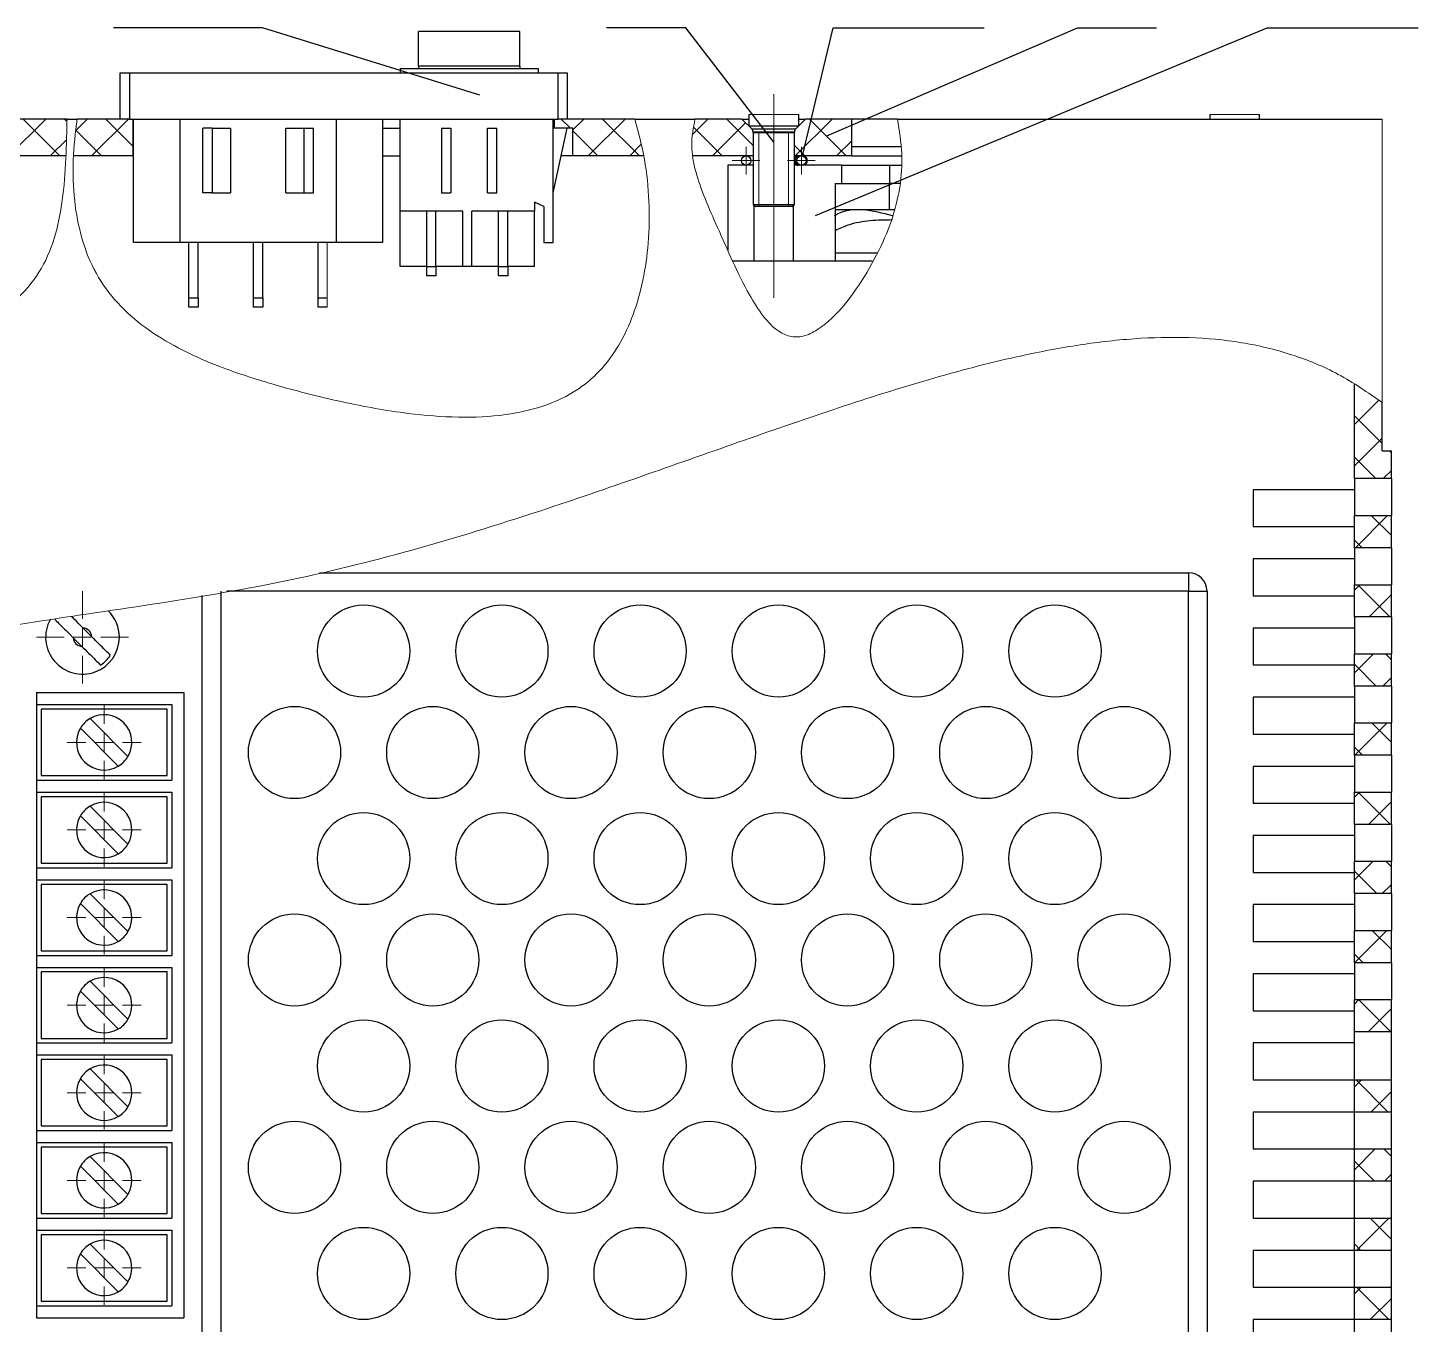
# Model space of a CAD drawing. Header units: millimetres. Extents: x 7140 to 8879, y -16257 to -5062.
# Drawn here: x 7325.3 to 7400.7, y -13382.3 to -13312 of the extents above; entities that cross this region are included whole.
import ezdxf

# ---------------------------------------------------------------- set-up
doc = ezdxf.new("R2010")
doc.units = ezdxf.units.MM
doc.linetypes.add('CENTERX2', pattern=[101.6, 63.5, -12.7, 12.7, -12.7])
doc.layers.add('КА тонкая', color=7, linetype='Continuous', lineweight=15)
doc.styles.get("Standard").update_dxf_attribs({"font": 'ARIALN.TTF', "height": 3.4})
doc.dimstyles.new('SLDDIMSTYLE0', dxfattribs={"dimtxt": 0.18, "dimasz": 3.5, "dimexe": 0, "dimexo": 0.0625, "dimgap": 0, "dimtad": 0, "dimtih": 1, "dimtoh": 1, "dimdec": 0, "dimrnd": 1e-09, "dimzin": 0, "dimdsep": 46, "dimtxsty": 'Standard', "dimblk1": 'NONE', "dimblk2": 'NONE', "dimsah": 1, "dimcen": 0.09, "dimadec": 0, "dimazin": 0, "dimtfac": 3.5, "dimtdec": 0, "dimtofl": 0, "dimtmove": 0, "dimatfit": 3, "dimldrblk": 'NONE', "dimfxl": 1, "dimfrac": 2, "dimtolj": 1, "dimtzin": 0, "dimarcsym": 0})
pattern_1 = [(45, (0, 0.1311), (-1.12253202, 1.12253202), []), (135, (0, 0.1311), (-1.12253202, -1.12253202), [])]

# ---------------------------------------------------------------- blocks, each defined once
blk = doc.blocks.new('_None')
blk = doc.blocks.new('SW_CENTERMARKSYMBOL_2')
at = {"color": 0, "linetype": 'Continuous', "lineweight": 0}
for p, q in [((-0.5, 0), (-0.75, 0)), ((0, 0), (-0.5, 0)), ((0, 0.5), (0, 0.75)), ((0, 0), (0, 0.5)), ((0, 0), (0, -0.5)), ((0, 0), (0.5, 0)), ((0.5, 0), (0.75, 0)), ((0, -0.5), (0, -0.75))]:
    blk.add_line(p, q, dxfattribs=at)
blk = doc.blocks.new('SW_CENTERMARKSYMBOL_3')
at = {"color": 0, "linetype": 'Continuous', "lineweight": 0}
for p, q in [((-0.5, 0), (-0.75, 0)), ((0, 0), (-0.5, 0)), ((0, 0.5), (0, 0.75)), ((0, 0), (0, 0.5)), ((0, 0), (0, -0.5)), ((0, 0), (0.5, 0)), ((0.5, 0), (0.75, 0)), ((0, -0.5), (0, -0.75))]:
    blk.add_line(p, q, dxfattribs=at)
blk = doc.blocks.new('SW_CENTERMARKSYMBOL_11')
at = {"color": 0, "linetype": 'Continuous', "lineweight": 0}
for p, q in [((0, 1), (0, 2)), ((-1, 0), (-2, 0)), ((0, 0), (-0.5, 0)), ((0, 0), (0, 0.5)), ((0, 0), (0, -0.5)), ((0, 0), (0.5, 0)), ((1, 0), (2, 0)), ((0, -1), (0, -2))]:
    blk.add_line(p, q, dxfattribs=at)
blk = doc.blocks.new('SW_CENTERMARKSYMBOL_12')
at = {"color": 0, "linetype": 'Continuous', "lineweight": 0}
for p, q in [((0, 1), (0, 2)), ((-1, 0), (-2, 0)), ((0, 0), (-0.5, 0)), ((0, 0), (0, 0.5)), ((0, 0), (0, -0.5)), ((0, 0), (0.5, 0)), ((1, 0), (2, 0)), ((0, -1), (0, -2))]:
    blk.add_line(p, q, dxfattribs=at)
blk = doc.blocks.new('SW_CENTERMARKSYMBOL_13')
at = {"color": 0, "linetype": 'Continuous', "lineweight": 0}
for p, q in [((0, 1), (0, 2)), ((-1, 0), (-2, 0)), ((0, 0), (-0.5, 0)), ((0, 0), (0, 0.5)), ((0, 0), (0, -0.5)), ((0, 0), (0.5, 0)), ((1, 0), (2, 0)), ((0, -1), (0, -2))]:
    blk.add_line(p, q, dxfattribs=at)
blk = doc.blocks.new('SW_CENTERMARKSYMBOL_14')
at = {"color": 0, "linetype": 'Continuous', "lineweight": 0}
for p, q in [((0, 1), (0, 2)), ((-1, 0), (-2, 0)), ((0, 0), (-0.5, 0)), ((0, 0), (0, 0.5)), ((0, 0), (0, -0.5)), ((0, 0), (0.5, 0)), ((1, 0), (2, 0)), ((0, -1), (0, -2))]:
    blk.add_line(p, q, dxfattribs=at)
blk = doc.blocks.new('SW_CENTERMARKSYMBOL_15')
at = {"color": 0, "linetype": 'Continuous', "lineweight": 0}
for p, q in [((0, 1), (0, 2)), ((-1, 0), (-2, 0)), ((0, 0), (-0.5, 0)), ((0, 0), (0, 0.5)), ((0, 0), (0, -0.5)), ((0, 0), (0.5, 0)), ((1, 0), (2, 0)), ((0, -1), (0, -2))]:
    blk.add_line(p, q, dxfattribs=at)
blk = doc.blocks.new('SW_CENTERMARKSYMBOL_16')
at = {"color": 0, "linetype": 'Continuous', "lineweight": 0}
for p, q in [((0, 1), (0, 2)), ((-1, 0), (-2, 0)), ((0, 0), (-0.5, 0)), ((0, 0), (0, 0.5)), ((0, 0), (0, -0.5)), ((0, 0), (0.5, 0)), ((1, 0), (2, 0)), ((0, -1), (0, -2))]:
    blk.add_line(p, q, dxfattribs=at)
blk = doc.blocks.new('SW_CENTERMARKSYMBOL_17')
at = {"color": 0, "linetype": 'Continuous', "lineweight": 0}
for p, q in [((0, 1), (0, 2)), ((-1, 0), (-2, 0)), ((0, 0), (-0.5, 0)), ((0, 0), (0, 0.5)), ((0, 0), (0, -0.5)), ((0, 0), (0.5, 0)), ((1, 0), (2, 0)), ((0, -1), (0, -2))]:
    blk.add_line(p, q, dxfattribs=at)
blk = doc.blocks.new('SW_CENTERMARKSYMBOL_18')
at = {"color": 0, "linetype": 'Continuous', "lineweight": 0}
for p, q in [((0, 1), (0, 2.5)), ((-1, 0), (-2.5, 0)), ((0, 0), (-0.5, 0)), ((0, 0), (0, 0.5)), ((0, 0), (0, -0.5)), ((0, 0), (0.5, 0)), ((1, 0), (2.5, 0)), ((0, -1), (0, -2.5))]:
    blk.add_line(p, q, dxfattribs=at)

msp = doc.modelspace()

# ---------------------------------------------------------------- hatches: boundary and pattern name
at = {"layer": 'КА тонкая', "linetype": 'ByBlock', "lineweight": 15, "ltscale": 20}
h = msp.add_hatch(dxfattribs=at)
h.set_pattern_fill('ANSI37', color=256, scale=0.5)
h.set_pattern_definition(pattern_1)
edge = h.paths.add_edge_path()
edge.add_spline(control_points=[(7327.35515, -13318.97319), (7327.36174, -13318.82129), (7327.38719, -13318.1547), (7327.4012, -13317.48796), (7327.41201, -13316.97319)], knot_values=[0.94494678, 0.94494678, 0.94494678, 0.94494678, 0.95749468, 1, 1, 1, 1], degree=3, periodic=0)
edge.add_line((7327.41201, -13316.97319), (7323.95285, -13316.97319))
edge.add_line((7323.95285, -13316.97319), (7323.30035, -13316.97319))
edge.add_line((7323.30035, -13316.97319), (7323.30035, -13318.97319))
edge.add_line((7323.30035, -13318.97319), (7323.75035, -13318.97319))
edge.add_line((7323.75035, -13318.97319), (7327.35515, -13318.97319))
h.paths.add_polyline_path([(7321.70035, -13316.97319), (7321.38296, -13316.97319, 0.21954926), (7321.00285, -13317.14927), (7321.00285, -13318.97319), (7321.25035, -13318.97319), (7321.70035, -13318.97319)])
h.paths.add_polyline_path([(7311.50285, -13317.14926, 0.22036999), (7311.12118, -13316.97319), (7310.80535, -13316.97319), (7310.80535, -13318.97319), (7311.25535, -13318.97319), (7311.50285, -13318.97319)])
edge = h.paths.add_edge_path()
edge.add_line((7309.20535, -13316.97319), (7308.55285, -13316.97319))
edge.add_line((7308.55285, -13316.97319), (7306.29382, -13316.97319))
edge.add_spline(control_points=[(7306.29382, -13316.97319), (7306.25479, -13317.54263), (7306.20891, -13318.21194), (7306.28069, -13318.87454), (7306.2938, -13318.97319)], knot_values=[0, 0, 0, 0, 0.04688196, 0.05510323, 0.05510323, 0.05510323, 0.05510323], degree=3, periodic=0)
edge.add_line((7306.2938, -13318.97319), (7308.75535, -13318.97319))
edge.add_line((7308.75535, -13318.97319), (7309.20535, -13318.97319))
edge.add_line((7309.20535, -13318.97319), (7309.20535, -13316.97319))
edge = h.paths.add_edge_path()
edge.add_line((7331.00285, -13316.97319), (7330.80285, -13316.97319))
edge.add_line((7330.80285, -13316.97319), (7330.30285, -13316.97319))
edge.add_line((7330.30285, -13316.97319), (7327.95549, -13316.97319))
edge.add_spline(control_points=[(7327.95549, -13316.97319), (7327.87704, -13317.639), (7327.79859, -13318.30482), (7327.76235, -13318.97319)], knot_values=[0, 0, 0, 0, 0.03788058, 0.03788058, 0.03788058, 0.03788058], degree=3, periodic=0)
edge.add_line((7327.76235, -13318.97319), (7331.00285, -13318.97319))
edge.add_line((7331.00285, -13318.97319), (7331.00285, -13316.97319))
edge = h.paths.add_edge_path()
edge.add_spline(control_points=[(7358.70076, -13318.97319), (7358.57098, -13318.3007), (7358.39652, -13317.63694), (7358.22205, -13316.97319)], knot_values=[0.96123007, 0.96123007, 0.96123007, 0.96123007, 1, 1, 1, 1], degree=3, periodic=0)
edge.add_line((7358.22205, -13316.97319), (7354.55285, -13316.97319))
edge.add_line((7354.55285, -13316.97319), (7354.05285, -13316.97319))
edge.add_line((7354.05285, -13316.97319), (7353.85285, -13316.97319))
edge.add_line((7353.85285, -13316.97319), (7353.85285, -13317.47319))
edge.add_line((7353.85285, -13317.47319), (7354.55285, -13317.47319))
edge.add_line((7354.55285, -13317.47319), (7354.85285, -13317.47319))
edge.add_line((7354.85285, -13317.47319), (7354.85285, -13318.97319))
edge.add_line((7354.85285, -13318.97319), (7358.70076, -13318.97319))
h = msp.add_hatch(dxfattribs=at)
h.set_pattern_fill('ANSI37', color=256, scale=0.5)
h.set_pattern_definition(pattern_1)
edge = h.paths.add_edge_path()
edge.add_arc((7364.37785, -13317.67674), 0.25, 0, 45.0001013)
edge.add_line((7364.55463, -13317.49996), (7364.02785, -13316.97319))
edge.add_line((7364.02785, -13316.97319), (7361.4778, -13316.97319))
edge.add_spline(control_points=[(7361.4778, -13316.97319), (7361.38827, -13317.44866), (7361.263, -13318.11395), (7361.31619, -13318.78299), (7361.34224, -13318.97319)], knot_values=[0, 0, 0, 0, 0.05181981, 0.07250732, 0.07250732, 0.07250732, 0.07250732], degree=3, periodic=0)
edge.add_line((7361.34224, -13318.97319), (7364.62785, -13318.97319))
edge.add_line((7364.62785, -13318.97319), (7364.62785, -13317.67674))
h = msp.add_hatch(dxfattribs=at)
h.set_pattern_fill('ANSI37', color=256, scale=0.5)
h.set_pattern_definition(pattern_1)
h.paths.add_polyline_path([(7369.96129, -13316.97319), (7367.47785, -13316.97319), (7366.95108, -13317.49996, 0.2479692), (7366.8822, -13317.72318), (7366.87785, -13317.72318), (7366.87785, -13318.97319), (7369.96129, -13318.97319)])
h = msp.add_hatch(dxfattribs=at)
h.set_pattern_fill('ANSI37', color=256, scale=0.5)
h.set_pattern_definition(pattern_1)
h.paths.add_polyline_path([(7398.00285, -13416.57319), (7384.55093, -13416.57319), (7384.37785, -13416.57319), (7384.37785, -13418.57319), (7385.00285, -13418.57319), (7397.25285, -13418.57319), (7397.25285, -13417.82319), (7398.00285, -13417.82319)])
h.paths.add_polyline_path([(7398.75285, -13400.57319), (7399.25285, -13400.57319), (7399.25285, -13399.07319), (7397.25285, -13399.07319), (7397.25285, -13406.02319), (7394.25285, -13406.02319), (7394.25285, -13413.02318), (7397.25285, -13413.02318), (7397.25285, -13416.57319), (7398.00285, -13416.57319), (7398.00285, -13417.82319), (7397.25285, -13417.82319), (7397.25285, -13418.57319), (7398.75285, -13418.57319)])
h.paths.add_polyline_path([(7397.25285, -13412.27319), (7395.00285, -13412.27319), (7395.00285, -13406.77319), (7397.25285, -13406.77319)], flags=16)
h.paths.add_polyline_path([(7399.25285, -13395.32319), (7397.25285, -13395.32319), (7397.25285, -13397.07319), (7399.25285, -13397.07319)])
h.paths.add_polyline_path([(7399.25285, -13391.57319), (7397.25285, -13391.57319), (7397.25285, -13393.32319), (7399.25285, -13393.32319)])
h.paths.add_polyline_path([(7399.25285, -13387.82319), (7397.25285, -13387.82319), (7397.25285, -13389.57319), (7399.25285, -13389.57319)])
h.paths.add_polyline_path([(7399.25285, -13384.07319), (7397.25285, -13384.07319), (7397.25285, -13385.82319), (7399.25285, -13385.82319)])
h.paths.add_polyline_path([(7399.25285, -13380.32319), (7397.25285, -13380.32319), (7397.25285, -13382.07319), (7399.25285, -13382.07319)])
h.paths.add_polyline_path([(7399.25285, -13376.57319), (7397.25285, -13376.57319), (7397.25285, -13378.32319), (7399.25285, -13378.32319)])
h.paths.add_polyline_path([(7399.25285, -13372.82319), (7397.25285, -13372.82319), (7397.25285, -13374.57319), (7399.25285, -13374.57319)])
h.paths.add_polyline_path([(7399.25285, -13369.07319), (7397.25285, -13369.07319), (7397.25285, -13370.82319), (7399.25285, -13370.82319)])
h.paths.add_polyline_path([(7399.25285, -13364.72319), (7397.25285, -13364.72319), (7397.25285, -13366.47319), (7399.25285, -13366.47319)])
h.paths.add_polyline_path([(7399.25285, -13360.97319), (7397.25285, -13360.97319), (7397.25285, -13362.72319), (7399.25285, -13362.72319)])
h.paths.add_polyline_path([(7399.25285, -13357.22319), (7397.25285, -13357.22319), (7397.25285, -13358.97319), (7399.25285, -13358.97319)])
h.paths.add_polyline_path([(7399.25285, -13353.47319), (7397.25285, -13353.47319), (7397.25285, -13355.22319), (7399.25285, -13355.22319)])
h.paths.add_polyline_path([(7399.25285, -13349.72319), (7397.25285, -13349.72319), (7397.25285, -13351.47319), (7399.25285, -13351.47319)])
h.paths.add_polyline_path([(7399.25285, -13345.97319), (7397.25285, -13345.97319), (7397.25285, -13347.72319), (7399.25285, -13347.72319)])
h.paths.add_polyline_path([(7399.25285, -13342.22319), (7397.25285, -13342.22319), (7397.25285, -13343.97319), (7399.25285, -13343.97319)])
h.paths.add_polyline_path([(7399.25285, -13338.47319), (7397.25285, -13338.47319), (7397.25285, -13340.22319), (7399.25285, -13340.22319)])
edge = h.paths.add_edge_path()
edge.add_spline(control_points=[(7398.75285, -13332.33985), (7398.25738, -13331.99617), (7397.7619, -13331.65249), (7397.25285, -13331.33264)], knot_values=[0, 0, 0, 0, 0.01019877, 0.01019877, 0.01019877, 0.01019877], degree=3, periodic=0)
edge.add_line((7397.25285, -13331.33264), (7397.25285, -13336.47319))
edge.add_line((7397.25285, -13336.47319), (7399.25285, -13336.47319))
edge.add_line((7399.25285, -13336.47319), (7399.25285, -13334.97319))
edge.add_line((7399.25285, -13334.97319), (7398.75285, -13334.97319))
edge.add_line((7398.75285, -13334.97319), (7398.75285, -13332.33985))

# ---------------------------------------------------------------- linework, layer by layer
at = {"color": 7, "linetype": 'Continuous', "lineweight": 30}
for p, q in [((7346.47785, -13314.09819), (7346.47785, -13312.22318)), ((7351.97785, -13312.22318), (7346.47785, -13312.22318)), ((7351.97785, -13314.09819), (7351.97785, -13312.22318)), ((7330.30285, -13316.97319), (7330.30285, -13314.47319)), ((7330.30285, -13314.47319), (7330.80285, -13314.47319)), ((7330.80285, -13314.47319), (7330.80285, -13316.97319)), ((7330.80285, -13314.47319), (7354.05285, -13314.47319)), ((7345.47785, -13314.22319), (7345.47785, -13314.47319)), ((7345.47785, -13314.22319), (7352.97785, -13314.22319)), ((7351.97785, -13314.09819), (7346.47785, -13314.09819)), ((7346.47785, -13314.09819), (7346.47785, -13314.22319)), ((7351.97785, -13314.09819), (7351.97785, -13314.22319)), ((7352.97785, -13314.22319), (7352.97785, -13314.47319)), ((7354.05285, -13316.97319), (7354.05285, -13314.47319)), ((7354.05285, -13314.47319), (7354.55285, -13314.47319)), ((7354.55285, -13314.47319), (7354.55285, -13316.97319)), ((7364.40285, -13316.72319), (7364.40285, -13317.34819)), ((7367.10285, -13317.34819), (7367.10285, -13316.72319)), ((7389.40285, -13316.72319), (7389.40285, -13316.97319)), ((7392.10285, -13316.97319), (7392.10285, -13316.72319)), ((7327.41201, -13316.97319), (7323.95285, -13316.97319)), ((7327.41201, -13316.97319), (7327.95549, -13316.97319)), ((7330.30285, -13316.97319), (7327.95549, -13316.97319)), ((7330.80285, -13316.97319), (7330.30285, -13316.97319)), ((7330.80285, -13316.97319), (7354.05285, -13316.97319)), ((7331.00285, -13318.97319), (7331.00285, -13316.97319)), ((7331.00285, -13317.47319), (7331.02785, -13317.47319)), ((7331.02785, -13323.67318), (7331.02785, -13316.97319)), ((7333.52785, -13316.97319), (7333.52785, -13323.67318)), ((7335.27785, -13317.47319), (7334.77785, -13317.47319)), ((7334.77785, -13320.97319), (7334.77785, -13317.47319)), ((7335.27785, -13317.47319), (7335.27785, -13320.97319)), ((7335.27785, -13317.47319), (7336.27785, -13317.47319)), ((7336.27785, -13317.47319), (7336.27785, -13320.97319)), ((7339.27785, -13317.47319), (7340.27785, -13317.47319)), ((7339.27785, -13320.97319), (7339.27785, -13317.47319)), ((7340.27785, -13320.97319), (7340.27785, -13317.47319)), ((7340.27785, -13317.47319), (7340.77785, -13317.47319)), ((7340.77785, -13320.97319), (7340.77785, -13317.47319)), ((7342.02785, -13323.67318), (7342.02785, -13316.97319)), ((7344.52785, -13316.97319), (7344.52785, -13323.67318)), ((7344.52785, -13317.47319), (7345.47785, -13317.47319)), ((7345.47785, -13321.97319), (7345.47785, -13316.97319)), ((7347.72785, -13317.47319), (7348.22785, -13317.47319)), ((7347.72785, -13317.47319), (7347.72785, -13320.97319)), ((7348.22785, -13317.47319), (7348.22785, -13320.97319)), ((7350.22785, -13320.97319), (7350.22785, -13317.47319)), ((7350.22785, -13317.47319), (7350.72785, -13317.47319)), ((7350.72785, -13320.97319), (7350.72785, -13317.47319)), ((7353.77785, -13323.67318), (7353.77785, -13316.97319)), ((7353.77785, -13320.97319), (7354.55285, -13317.47319)), ((7354.55285, -13317.47319), (7353.77785, -13317.47319)), ((7353.85285, -13317.47319), (7353.85285, -13316.97319)), ((7354.55285, -13316.97319), (7354.05285, -13316.97319)), ((7358.22205, -13316.97319), (7354.55285, -13316.97319)), ((7354.85285, -13317.47319), (7354.55285, -13317.47319)), ((7354.85285, -13318.97319), (7354.85285, -13317.47319)), ((7358.22205, -13316.97319), (7361.4778, -13316.97319)), ((7364.02785, -13316.97319), (7361.4778, -13316.97319)), ((7364.55463, -13317.49996), (7364.02785, -13316.97319)), ((7364.02785, -13316.97319), (7364.40285, -13316.97319)), ((7364.40285, -13317.34819), (7364.55463, -13317.49996)), ((7364.40285, -13317.34819), (7367.10285, -13317.34819)), ((7367.47785, -13316.97319), (7366.95108, -13317.49996)), ((7366.95108, -13317.49996), (7367.10285, -13317.34819)), ((7367.10285, -13316.97319), (7367.47785, -13316.97319)), ((7369.96129, -13316.97319), (7367.47785, -13316.97319)), ((7369.96129, -13316.97319), (7369.96129, -13318.97319)), ((7372.46805, -13316.97319), (7369.96129, -13316.97319)), ((7372.46805, -13316.97319), (7398.75285, -13316.97319)), ((7364.62785, -13317.67674), (7364.62785, -13321.59819)), ((7366.87785, -13321.59819), (7366.87785, -13317.67674)), ((7327.35515, -13318.97319), (7323.75035, -13318.97319)), ((7331.00285, -13318.97319), (7327.76018, -13318.97319)), ((7331.02785, -13318.97319), (7331.00285, -13318.97319)), ((7344.52785, -13318.97319), (7345.47785, -13318.97319)), ((7354.85285, -13318.97319), (7354.22071, -13318.97319)), ((7358.7031, -13318.97319), (7354.85285, -13318.97319)), ((7364.62785, -13318.97319), (7361.34224, -13318.97319)), ((7369.96129, -13318.97319), (7366.87785, -13318.97319)), ((7372.63128, -13318.47319), (7369.96129, -13318.47319)), ((7369.96129, -13318.97319), (7372.69182, -13318.97319)), ((7363.25285, -13319.47318), (7363.25285, -13324.09351)), ((7364.62785, -13319.47318), (7363.25285, -13319.47318)), ((7369.4227, -13319.47318), (7366.87785, -13319.47318)), ((7369.4227, -13319.47318), (7369.4227, -13320.47319)), ((7369.42604, -13319.47318), (7369.42604, -13320.47319)), ((7369.42604, -13319.47318), (7371.14193, -13319.47318)), ((7371.14193, -13319.47318), (7372.65659, -13319.47318)), ((7372.04261, -13320.47319), (7372.04261, -13319.47318)), ((7369.0877, -13320.47319), (7369.0877, -13324.67319)), ((7369.0877, -13320.47319), (7369.4227, -13320.47319)), ((7369.42604, -13320.47319), (7372.04261, -13320.47319)), ((7372.00285, -13320.47319), (7372.00285, -13321.8996)), ((7372.59837, -13320.47319), (7372.04261, -13320.47319)), ((7335.27785, -13320.97319), (7334.77785, -13320.97319)), ((7335.27785, -13320.97319), (7336.27785, -13320.97319)), ((7339.27785, -13320.97319), (7340.27785, -13320.97319)), ((7340.27785, -13320.97319), (7340.77785, -13320.97319)), ((7347.72785, -13320.97319), (7348.22785, -13320.97319)), ((7350.22785, -13320.97319), (7350.72785, -13320.97319)), ((7348.87785, -13321.97319), (7345.47785, -13321.97319)), ((7345.47785, -13324.97318), (7345.47785, -13321.97319)), ((7346.92785, -13324.97318), (7346.92785, -13321.97319)), ((7347.42785, -13324.97318), (7347.42785, -13321.97319)), ((7348.87785, -13324.97318), (7348.87785, -13321.97319)), ((7349.37785, -13324.97318), (7349.37785, -13321.97319)), ((7352.77785, -13321.97319), (7349.37785, -13321.97319)), ((7350.82785, -13324.97318), (7350.82785, -13321.97319)), ((7351.32785, -13324.97318), (7351.32785, -13321.97319)), ((7353.27785, -13321.72319), (7352.77785, -13321.47318)), ((7352.77785, -13321.47318), (7352.77785, -13321.97319)), ((7352.77785, -13324.97318), (7352.77785, -13321.97319)), ((7353.27785, -13321.72319), (7353.27785, -13323.67318)), ((7364.62785, -13321.59819), (7364.75285, -13321.72319)), ((7364.62785, -13321.59819), (7366.87785, -13321.59819)), ((7364.67785, -13321.64819), (7364.67785, -13324.67319)), ((7366.75285, -13321.72319), (7364.75285, -13321.72319)), ((7366.75285, -13321.72319), (7366.87785, -13321.59819)), ((7366.82785, -13324.67319), (7366.82785, -13321.64819)), ((7370.53616, -13321.8996), (7369.0877, -13321.8996)), ((7372.27665, -13321.8996), (7370.53616, -13321.8996)), ((7333.52785, -13323.67318), (7331.02785, -13323.67318)), ((7342.02785, -13323.67318), (7333.52785, -13323.67318)), ((7334.02785, -13326.67319), (7334.02785, -13323.67318)), ((7334.52785, -13326.67319), (7334.52785, -13323.67318)), ((7337.52785, -13326.67319), (7337.52785, -13323.67318)), ((7338.02785, -13326.67319), (7338.02785, -13323.67318)), ((7341.02785, -13326.67319), (7341.02785, -13323.67318)), ((7344.52785, -13323.67318), (7342.02785, -13323.67318)), ((7353.27785, -13323.67318), (7353.77785, -13323.67318)), ((7371.3459, -13324.23908), (7369.0877, -13324.23908)), ((7346.92785, -13324.97318), (7345.47785, -13324.97318)), ((7346.92785, -13324.97318), (7347.42785, -13324.97318)), ((7346.92785, -13325.47319), (7346.92785, -13324.97318)), ((7347.42785, -13324.97318), (7347.42785, -13325.47319)), ((7348.87785, -13324.97318), (7347.42785, -13324.97318)), ((7349.37785, -13324.97318), (7348.87785, -13324.97318)), ((7350.82785, -13324.97318), (7349.37785, -13324.97318)), ((7350.82785, -13324.97318), (7351.32785, -13324.97318)), ((7350.82785, -13325.47319), (7350.82785, -13324.97318)), ((7351.32785, -13324.97318), (7351.32785, -13325.47319)), ((7352.77785, -13324.97318), (7351.32785, -13324.97318)), ((7364.67785, -13324.67319), (7363.51488, -13324.67319)), ((7366.82785, -13324.67319), (7364.67785, -13324.67319)), ((7369.0877, -13324.67319), (7366.82785, -13324.67319)), ((7371.08958, -13324.67319), (7369.0877, -13324.67319)), ((7347.42785, -13325.47319), (7346.92785, -13325.47319)), ((7351.32785, -13325.47319), (7350.82785, -13325.47319)), ((7334.02785, -13326.67319), (7334.52785, -13326.67319)), ((7334.02785, -13327.17318), (7334.02785, -13326.67319)), ((7334.52785, -13327.17318), (7334.02785, -13327.17318)), ((7334.52785, -13326.67319), (7334.52785, -13327.17318)), ((7337.52785, -13326.67319), (7338.02785, -13326.67319)), ((7337.52785, -13327.17318), (7337.52785, -13326.67319)), ((7338.02785, -13327.17318), (7337.52785, -13327.17318)), ((7338.02785, -13326.67319), (7338.02785, -13327.17318)), ((7341.02785, -13326.67319), (7341.52785, -13326.67319)), ((7341.02785, -13327.17318), (7341.02785, -13326.67319)), ((7341.52785, -13327.17318), (7341.02785, -13327.17318)), ((7397.25285, -13336.47319), (7397.25285, -13331.31274)), ((7398.75285, -13334.97319), (7398.75285, -13332.33985)), ((7398.75285, -13334.97319), (7399.25285, -13334.97319)), ((7399.25285, -13336.47319), (7399.25285, -13334.97319)), ((7391.75285, -13337.07319), (7391.75285, -13339.07319)), ((7397.25285, -13337.07319), (7391.75285, -13337.07319)), ((7399.25285, -13336.47319), (7397.25285, -13336.47319)), ((7397.25285, -13336.47319), (7397.25285, -13338.47319)), ((7399.25285, -13336.47319), (7399.25285, -13338.47319)), ((7397.25285, -13338.47319), (7399.25285, -13338.47319)), ((7397.25285, -13340.22319), (7397.25285, -13338.47319)), ((7399.25285, -13340.22319), (7399.25285, -13338.47319)), ((7391.75285, -13339.07319), (7397.25285, -13339.07319)), ((7391.75285, -13340.82319), (7391.75285, -13342.82319)), ((7397.25285, -13340.82319), (7391.75285, -13340.82319)), ((7399.25285, -13340.22319), (7397.25285, -13340.22319)), ((7397.25285, -13340.22319), (7397.25285, -13342.22319)), ((7399.25285, -13340.22319), (7399.25285, -13342.22319)), ((7341.1018, -13341.57319), (7388.25285, -13341.57319)), ((7388.25285, -13341.57319), (7388.25285, -13342.57319)), ((7397.25285, -13342.22319), (7399.25285, -13342.22319)), ((7397.25285, -13343.97319), (7397.25285, -13342.22319)), ((7399.25285, -13343.97319), (7399.25285, -13342.22319)), ((7334.75285, -13390.07319), (7334.75285, -13342.81077)), ((7335.75285, -13342.57319), (7335.75285, -13390.07319)), ((7388.25285, -13390.57319), (7388.25285, -13342.57319)), ((7388.25285, -13342.57319), (7389.25285, -13342.57319)), ((7389.25285, -13342.57319), (7389.25285, -13390.57319)), ((7391.75285, -13342.82319), (7397.25285, -13342.82319)), ((7328.75187, -13345.04187), (7328.28416, -13344.57417)), ((7391.75285, -13344.57319), (7391.75285, -13346.57319)), ((7397.25285, -13344.57319), (7391.75285, -13344.57319)), ((7399.25285, -13343.97319), (7397.25285, -13343.97319)), ((7397.25285, -13343.97319), (7397.25285, -13345.97319)), ((7399.25285, -13343.97319), (7399.25285, -13345.97319)), ((7327.75383, -13345.1045), (7328.22154, -13345.57221)), ((7397.25285, -13345.97319), (7399.25285, -13345.97319)), ((7397.25285, -13347.72319), (7397.25285, -13345.97319)), ((7399.25285, -13347.72319), (7399.25285, -13345.97319)), ((7391.75285, -13346.57319), (7397.25285, -13346.57319)), ((7325.75285, -13348.07319), (7325.75285, -13348.72319)), ((7325.75285, -13348.07319), (7333.75285, -13348.07319)), ((7333.75285, -13348.07319), (7333.75285, -13381.97319)), ((7391.75285, -13348.32319), (7391.75285, -13350.32319)), ((7397.25285, -13348.32319), (7391.75285, -13348.32319)), ((7399.25285, -13347.72319), (7397.25285, -13347.72319)), ((7397.25285, -13347.72319), (7397.25285, -13349.72319)), ((7399.25285, -13347.72319), (7399.25285, -13349.72319)), ((7325.75285, -13348.72319), (7333.10285, -13348.72319)), ((7325.75285, -13348.72319), (7325.75285, -13352.82319)), ((7326.00285, -13348.97319), (7326.00285, -13352.57319)), ((7332.85285, -13348.97319), (7326.00285, -13348.97319)), ((7332.85285, -13352.57319), (7332.85285, -13348.97319)), ((7333.10285, -13348.72319), (7333.10285, -13352.82319)), ((7330.72, -13351.535), (7328.66604, -13349.48104)), ((7397.25285, -13349.72319), (7399.25285, -13349.72319)), ((7397.25285, -13351.47319), (7397.25285, -13349.72319)), ((7399.25285, -13351.47319), (7399.25285, -13349.72319)), ((7328.13571, -13350.01137), (7330.18967, -13352.06533)), ((7391.75285, -13350.32319), (7397.25285, -13350.32319)), ((7391.75285, -13352.07319), (7391.75285, -13354.07319)), ((7397.25285, -13352.07319), (7391.75285, -13352.07319)), ((7399.25285, -13351.47319), (7397.25285, -13351.47319)), ((7397.25285, -13351.47319), (7397.25285, -13353.47319)), ((7399.25285, -13351.47319), (7399.25285, -13353.47319)), ((7325.75285, -13352.82319), (7325.75285, -13353.47319)), ((7325.75285, -13352.82319), (7333.10285, -13352.82319)), ((7326.00285, -13352.57319), (7332.85285, -13352.57319)), ((7325.75285, -13353.47319), (7333.10285, -13353.47319)), ((7325.75285, -13353.47319), (7325.75285, -13357.57319)), ((7333.10285, -13353.47319), (7333.10285, -13357.57319)), ((7397.25285, -13353.47319), (7399.25285, -13353.47319)), ((7397.25285, -13355.22319), (7397.25285, -13353.47319)), ((7399.25285, -13355.22319), (7399.25285, -13353.47319)), ((7326.00285, -13353.72319), (7326.00285, -13357.32319)), ((7332.85285, -13353.72319), (7326.00285, -13353.72319)), ((7330.72, -13356.285), (7328.66604, -13354.23104)), ((7332.85285, -13357.32319), (7332.85285, -13353.72319)), ((7391.75285, -13354.07319), (7397.25285, -13354.07319)), ((7328.13571, -13354.76137), (7330.18967, -13356.81533)), ((7399.25285, -13355.22319), (7397.25285, -13355.22319)), ((7397.25285, -13355.22319), (7397.25285, -13357.22319)), ((7399.25285, -13355.22319), (7399.25285, -13357.22319)), ((7391.75285, -13355.82319), (7391.75285, -13357.82319)), ((7397.25285, -13355.82319), (7391.75285, -13355.82319)), ((7326.00285, -13357.32319), (7332.85285, -13357.32319)), ((7397.25285, -13357.22319), (7399.25285, -13357.22319)), ((7397.25285, -13358.97319), (7397.25285, -13357.22319)), ((7399.25285, -13358.97319), (7399.25285, -13357.22319)), ((7325.75285, -13357.57319), (7325.75285, -13358.22319)), ((7325.75285, -13357.57319), (7333.10285, -13357.57319)), ((7325.75285, -13358.22319), (7333.10285, -13358.22319)), ((7325.75285, -13358.22319), (7325.75285, -13362.32319)), ((7333.10285, -13358.22319), (7333.10285, -13362.32319)), ((7391.75285, -13357.82319), (7397.25285, -13357.82319)), ((7326.00285, -13358.47319), (7326.00285, -13362.07319)), ((7332.85285, -13358.47319), (7326.00285, -13358.47319)), ((7330.72, -13361.035), (7328.66604, -13358.98104)), ((7332.85285, -13362.07319), (7332.85285, -13358.47319)), ((7399.25285, -13358.97319), (7397.25285, -13358.97319)), ((7397.25285, -13358.97319), (7397.25285, -13360.97319)), ((7399.25285, -13358.97319), (7399.25285, -13360.97319)), ((7328.13571, -13359.51137), (7330.18967, -13361.56533)), ((7391.75285, -13359.57319), (7391.75285, -13361.57319)), ((7397.25285, -13359.57319), (7391.75285, -13359.57319)), ((7397.25285, -13360.97319), (7399.25285, -13360.97319)), ((7397.25285, -13362.72319), (7397.25285, -13360.97319)), ((7399.25285, -13362.72319), (7399.25285, -13360.97319)), ((7391.75285, -13361.57319), (7397.25285, -13361.57319)), ((7325.75285, -13362.32319), (7325.75285, -13362.97319)), ((7325.75285, -13362.32319), (7333.10285, -13362.32319)), ((7326.00285, -13362.07319), (7332.85285, -13362.07319)), ((7399.25285, -13362.72319), (7397.25285, -13362.72319)), ((7397.25285, -13362.72319), (7397.25285, -13364.72319)), ((7399.25285, -13362.72319), (7399.25285, -13364.72319)), ((7325.75285, -13362.97319), (7333.10285, -13362.97319)), ((7325.75285, -13362.97319), (7325.75285, -13367.07319)), ((7326.00285, -13363.22319), (7326.00285, -13366.82319)), ((7332.85285, -13363.22319), (7326.00285, -13363.22319)), ((7332.85285, -13366.82319), (7332.85285, -13363.22319)), ((7333.10285, -13362.97319), (7333.10285, -13367.07319)), ((7391.75285, -13363.32319), (7391.75285, -13365.32319)), ((7397.25285, -13363.32319), (7391.75285, -13363.32319)), ((7328.13571, -13364.26137), (7330.18967, -13366.31533)), ((7330.72, -13365.785), (7328.66604, -13363.73104)), ((7397.25285, -13364.72319), (7399.25285, -13364.72319)), ((7397.25285, -13366.47319), (7397.25285, -13364.72319)), ((7399.25285, -13366.47319), (7399.25285, -13364.72319)), ((7391.75285, -13365.32319), (7397.25285, -13365.32319)), ((7399.25285, -13366.47319), (7397.25285, -13366.47319)), ((7397.25285, -13369.07319), (7397.25285, -13366.47319)), ((7399.25285, -13369.07319), (7399.25285, -13366.47319)), ((7325.75285, -13367.07319), (7325.75285, -13367.72319)), ((7325.75285, -13367.07319), (7333.10285, -13367.07319)), ((7326.00285, -13366.82319), (7332.85285, -13366.82319)), ((7391.75285, -13367.07319), (7391.75285, -13369.07319)), ((7397.25285, -13367.07319), (7391.75285, -13367.07319)), ((7325.75285, -13367.72319), (7333.10285, -13367.72319)), ((7325.75285, -13367.72319), (7325.75285, -13371.82319)), ((7326.00285, -13367.97319), (7326.00285, -13371.57319)), ((7332.85285, -13367.97319), (7326.00285, -13367.97319)), ((7332.85285, -13371.57319), (7332.85285, -13367.97319)), ((7333.10285, -13367.72319), (7333.10285, -13371.82319)), ((7330.72, -13370.535), (7328.66604, -13368.48104)), ((7328.13571, -13369.01137), (7330.18967, -13371.06533)), ((7391.75285, -13369.07319), (7397.25285, -13369.07319)), ((7397.25285, -13369.07319), (7399.25285, -13369.07319)), ((7397.25285, -13370.82319), (7397.25285, -13369.07319)), ((7399.25285, -13370.82319), (7399.25285, -13369.07319)), ((7391.75285, -13370.82319), (7391.75285, -13372.82319)), ((7397.25285, -13370.82319), (7391.75285, -13370.82319)), ((7399.25285, -13370.82319), (7397.25285, -13370.82319)), ((7397.25285, -13372.82319), (7397.25285, -13370.82319)), ((7399.25285, -13372.82319), (7399.25285, -13370.82319)), ((7325.75285, -13371.82319), (7325.75285, -13372.47319)), ((7325.75285, -13371.82319), (7333.10285, -13371.82319)), ((7326.00285, -13371.57319), (7332.85285, -13371.57319)), ((7325.75285, -13372.47319), (7333.10285, -13372.47319)), ((7325.75285, -13372.47319), (7325.75285, -13376.57319)), ((7333.10285, -13372.47319), (7333.10285, -13376.57319)), ((7332.85285, -13372.72319), (7326.00285, -13372.72319)), ((7326.00285, -13372.72319), (7326.00285, -13376.32319)), ((7330.72, -13375.285), (7328.66604, -13373.23104)), ((7332.85285, -13376.32319), (7332.85285, -13372.72319)), ((7391.75285, -13372.82319), (7397.25285, -13372.82319)), ((7397.25285, -13372.82319), (7399.25285, -13372.82319)), ((7397.25285, -13374.57319), (7397.25285, -13372.82319)), ((7399.25285, -13374.57319), (7399.25285, -13372.82319)), ((7328.13571, -13373.76137), (7330.18967, -13375.81533)), ((7391.75285, -13374.57319), (7391.75285, -13376.57319)), ((7397.25285, -13374.57319), (7391.75285, -13374.57319)), ((7399.25285, -13374.57319), (7397.25285, -13374.57319)), ((7397.25285, -13376.57319), (7397.25285, -13374.57319)), ((7399.25285, -13376.57319), (7399.25285, -13374.57319)), ((7326.00285, -13376.32319), (7332.85285, -13376.32319)), ((7325.75285, -13376.57319), (7325.75285, -13377.22319)), ((7325.75285, -13376.57319), (7333.10285, -13376.57319)), ((7391.75285, -13376.57319), (7397.25285, -13376.57319)), ((7397.25285, -13376.57319), (7399.25285, -13376.57319)), ((7397.25285, -13378.32319), (7397.25285, -13376.57319)), ((7399.25285, -13378.32319), (7399.25285, -13376.57319)), ((7325.75285, -13377.22319), (7333.10285, -13377.22319)), ((7325.75285, -13377.22319), (7325.75285, -13381.32319)), ((7326.00285, -13377.47319), (7326.00285, -13381.07319)), ((7332.85285, -13377.47319), (7326.00285, -13377.47319)), ((7332.85285, -13381.07319), (7332.85285, -13377.47319)), ((7333.10285, -13377.22319), (7333.10285, -13381.32319)), ((7328.13571, -13378.51137), (7330.18967, -13380.56533)), ((7330.72, -13380.035), (7328.66604, -13377.98104)), ((7391.75285, -13378.32319), (7391.75285, -13380.32319)), ((7397.25285, -13378.32319), (7391.75285, -13378.32319)), ((7399.25285, -13378.32319), (7397.25285, -13378.32319)), ((7397.25285, -13380.32319), (7397.25285, -13378.32319)), ((7399.25285, -13380.32319), (7399.25285, -13378.32319)), ((7391.75285, -13380.32319), (7397.25285, -13380.32319)), ((7397.25285, -13380.32319), (7399.25285, -13380.32319)), ((7397.25285, -13382.07319), (7397.25285, -13380.32319)), ((7399.25285, -13382.07319), (7399.25285, -13380.32319)), ((7325.75285, -13381.32319), (7325.75285, -13381.97319)), ((7325.75285, -13381.32319), (7333.10285, -13381.32319)), ((7326.00285, -13381.07319), (7332.85285, -13381.07319)), ((7325.75285, -13381.97319), (7333.75285, -13381.97319)), ((7391.75285, -13382.07319), (7391.75285, -13384.07319)), ((7397.25285, -13382.07319), (7391.75285, -13382.07319)), ((7399.25285, -13382.07319), (7397.25285, -13382.07319)), ((7397.25285, -13384.07319), (7397.25285, -13382.07319)), ((7399.25285, -13384.07319), (7399.25285, -13382.07319))]:
    msp.add_line(p, q, dxfattribs=at)
at = {"color": 7, "linetype": 'CENTERX2', "lineweight": 0, "ltscale": 0.5}
for p, q in [((7365.75285, -13315.62319), (7365.75285, -13320.97319)), ((7365.75285, -13317.47319), (7365.75285, -13326.67319))]:
    msp.add_line(p, q, dxfattribs=at)
at = {"color": 7, "linetype": 'Continuous', "lineweight": 0}
for p, q in [((7364.40285, -13316.72319), (7367.10285, -13316.72319)), ((7389.40285, -13316.72319), (7392.10285, -13316.72319)), ((7398.75285, -13316.97319), (7398.75285, -13332.33985)), ((7364.62785, -13317.72318), (7364.71349, -13317.72318)), ((7364.71341, -13317.72318), (7366.87785, -13317.72318)), ((7364.94785, -13317.72318), (7364.94785, -13321.72319)), ((7366.55785, -13321.72319), (7366.55785, -13317.72318)), ((7341.52785, -13326.67319), (7341.52785, -13323.67318)), ((7341.52785, -13326.67319), (7341.52785, -13327.17318))]:
    msp.add_line(p, q, dxfattribs=at)
at = {"color": 8, "linetype": 'Continuous', "lineweight": 30}
for p, q in [((7364.55463, -13317.49996), (7366.95108, -13317.49996)), ((7366.87785, -13317.67674), (7364.62785, -13317.67674)), ((7388.25285, -13342.57319), (7336.08984, -13342.57319))]:
    msp.add_line(p, q, dxfattribs=at)
at = {"color": 8, "linetype": 'Continuous', "lineweight": 30, "flags": 128}
msp.add_lwpolyline([(7367.37304, -13318.97319), (7367.44069, -13318.99222), (7367.49804, -13319.04641), (7367.53636, -13319.12751), (7367.54981, -13319.22319), (7367.53636, -13319.31886), (7367.49804, -13319.39996), (7367.44069, -13319.45416), (7367.37304, -13319.47318)], dxfattribs=at)
at = {"color": 7, "linetype": 'Continuous', "lineweight": 30}
for centre, radius in [((7364.25285, -13319.22319), 0.25), ((7367.25285, -13319.22319), 0.25), ((7343.50285, -13345.82319), 2.5), ((7351.00285, -13345.82319), 2.5), ((7358.50285, -13345.82319), 2.5), ((7366.00285, -13345.82319), 2.5), ((7373.50285, -13345.82319), 2.5), ((7381.00285, -13345.82319), 2.5), ((7339.75285, -13351.32319), 2.5), ((7347.25285, -13351.32319), 2.5), ((7354.75285, -13351.32319), 2.5), ((7362.25285, -13351.32319), 2.5), ((7369.75285, -13351.32319), 2.5), ((7377.25285, -13351.32319), 2.5), ((7384.75285, -13351.32319), 2.5), ((7343.50285, -13357.07319), 2.5), ((7351.00285, -13357.07319), 2.5), ((7358.50285, -13357.07319), 2.5), ((7366.00285, -13357.07319), 2.5), ((7373.50285, -13357.07319), 2.5), ((7381.00285, -13357.07319), 2.5), ((7339.75285, -13362.57319), 2.5), ((7347.25285, -13362.57319), 2.5), ((7354.75285, -13362.57319), 2.5), ((7362.25285, -13362.57319), 2.5), ((7369.75285, -13362.57319), 2.5), ((7377.25285, -13362.57319), 2.5), ((7384.75285, -13362.57319), 2.5), ((7343.50285, -13368.32319), 2.5), ((7351.00285, -13368.32319), 2.5), ((7358.50285, -13368.32319), 2.5), ((7366.00285, -13368.32319), 2.5), ((7373.50285, -13368.32319), 2.5), ((7381.00285, -13368.32319), 2.5), ((7339.75285, -13373.82319), 2.5), ((7347.25285, -13373.82319), 2.5), ((7354.75285, -13373.82319), 2.5), ((7362.25285, -13373.82319), 2.5), ((7369.75285, -13373.82319), 2.5), ((7377.25285, -13373.82319), 2.5), ((7384.75285, -13373.82319), 2.5), ((7343.50285, -13379.57319), 2.5), ((7351.00285, -13379.57319), 2.5), ((7358.50285, -13379.57319), 2.5), ((7366.00285, -13379.57319), 2.5), ((7373.50285, -13379.57319), 2.5), ((7381.00285, -13379.57319), 2.5)]:
    msp.add_circle(centre, radius, dxfattribs=at)
for centre, radius, start, end in [((7364.37785, -13317.67674), 0.25, 0, 45), ((7367.12785, -13317.67674), 0.25, 135, 180), ((7367.08014, -13319.22319), 0.25, 90, 144.014705), ((7367.08014, -13319.22319), 0.25, 215.985295, 270), ((7388.25285, -13342.57319), 1, 0, 90), ((7328.25285, -13345.07319), 2, 0, 45.6865272), ((7328.25285, -13345.07319), 2, 150.6309174, 0), ((7328.25285, -13345.07319), 0.5, 3.5903779, 86.4096221), ((7328.25285, -13345.07319), 0.5, 183.5903779, 266.4096221), ((7328.25285, -13345.07319), 1.79904, 302.9687754, 327.0312246), ((7329.42785, -13350.77319), 1.5, 120.5224878, 149.4775122), ((7329.42785, -13350.77319), 1.5, 329.4775122, 120.5224878), ((7329.42785, -13350.77319), 1.5, 149.4775122, 300.5224878), ((7329.42785, -13350.77319), 1.5, 300.5224878, 329.4775122), ((7329.42785, -13355.52319), 1.5, 120.5224878, 149.4775122), ((7329.42785, -13355.52319), 1.5, 329.4775122, 120.5224878), ((7329.42785, -13355.52319), 1.5, 149.4775122, 300.5224878), ((7329.42785, -13355.52319), 1.5, 300.5224878, 329.4775122), ((7329.42785, -13360.27319), 1.5, 120.5224878, 149.4775122), ((7329.42785, -13360.27319), 1.5, 329.4775122, 120.5224878), ((7329.42785, -13360.27319), 1.5, 149.4775122, 300.5224878), ((7329.42785, -13360.27319), 1.5, 300.5224878, 329.4775122), ((7329.42785, -13365.02319), 1.5, 329.4775122, 120.5224878), ((7329.42785, -13365.02319), 1.5, 149.4775122, 300.5224878), ((7329.42785, -13365.02319), 1.5, 120.5224878, 149.4775122), ((7329.42785, -13365.02319), 1.5, 300.5224878, 329.4775122), ((7329.42785, -13369.77319), 1.5, 120.5224878, 149.4775122), ((7329.42785, -13369.77319), 1.5, 329.4775122, 120.5224878), ((7329.42785, -13369.77319), 1.5, 149.4775122, 300.5224878), ((7329.42785, -13369.77319), 1.5, 300.5224878, 329.4775122), ((7329.42785, -13374.52319), 1.5, 120.5224878, 149.4775122), ((7329.42785, -13374.52319), 1.5, 329.4775122, 120.5224878), ((7329.42785, -13374.52319), 1.5, 149.4775122, 300.5224878), ((7329.42785, -13374.52319), 1.5, 300.5224878, 329.4775122), ((7329.42785, -13379.27319), 1.5, 329.4775122, 120.5224878), ((7329.42785, -13379.27319), 1.5, 149.4775122, 300.5224878), ((7329.42785, -13379.27319), 1.5, 120.5224878, 149.4775122), ((7329.42785, -13379.27319), 1.5, 300.5224878, 329.4775122)]:
    msp.add_arc(centre, radius, start, end, dxfattribs=at)
at = {"color": 8, "linetype": 'Continuous', "lineweight": 30}
for centre, start, end in [((7367.15818, -13319.21485), 92.1214471, 181.9764985), ((7367.15818, -13319.23152), 178.0243337, 267.8785723)]:
    msp.add_arc(centre, 0.24183, start, end, dxfattribs=at)
at = {"color": 7, "linetype": 'Continuous', "lineweight": 0}
for points, knots in [([(7306.29382, -13316.97319), (7306.25479, -13317.54263), (7306.17649, -13318.685), (7306.57675, -13320.38466), (7307.26206, -13322.00469), (7308.20426, -13323.52891), (7309.41878, -13325.04794), (7310.90008, -13326.50343), (7312.68617, -13327.77661), (7314.66024, -13328.69172), (7316.80701, -13329.17037), (7319.04553, -13329.14504), (7321.25199, -13328.67926), (7323.28496, -13327.8071), (7325.00922, -13326.55464), (7326.23359, -13324.8822), (7326.92727, -13322.92469), (7327.26557, -13320.77961), (7327.37418, -13318.77442), (7327.4012, -13317.48796), (7327.41201, -13316.97319)], [0, 0, 0, 0, 0.04688196, 0.09404977, 0.14236289, 0.19173017, 0.24141944, 0.30264234, 0.36255868, 0.42161276, 0.48107609, 0.54254915, 0.604978, 0.66607676, 0.72397791, 0.77873598, 0.83435656, 0.89377619, 0.95749468, 1, 1, 1, 1]), ([(7327.95549, -13316.97319), (7327.86834, -13317.71286), (7327.6952, -13319.18236), (7327.77691, -13321.37573), (7328.1598, -13323.46576), (7328.92136, -13325.37666), (7330.11677, -13327.00424), (7331.65438, -13328.34292), (7333.46505, -13329.44252), (7335.85462, -13330.51239), (7338.84139, -13331.46646), (7342.33344, -13332.34457), (7345.62163, -13332.94845), (7348.58925, -13333.19079), (7351.14491, -13333.0824), (7353.31275, -13332.5923), (7355.04808, -13331.7581), (7356.37422, -13330.66339), (7357.40927, -13329.23549), (7358.17997, -13327.55817), (7358.69983, -13325.68912), (7358.98862, -13323.62524), (7359.01829, -13321.4278), (7358.79735, -13319.1619), (7358.41276, -13317.69875), (7358.22205, -13316.97319)], [0, 0, 0, 0, 0.04208224, 0.08360487, 0.12362785, 0.16178876, 0.19888897, 0.23671521, 0.27639641, 0.31830001, 0.38454311, 0.45345051, 0.52193584, 0.57339712, 0.62157578, 0.66614261, 0.69808163, 0.72964215, 0.76235413, 0.79697266, 0.83354719, 0.87171524, 0.91453781, 0.9576198, 1, 1, 1, 1]), ([(7361.4778, -13316.97319), (7361.38827, -13317.44866), (7361.20917, -13318.39986), (7361.49481, -13319.87484), (7362.02465, -13321.3421), (7362.75072, -13322.95091), (7363.51555, -13324.70614), (7364.30693, -13326.34506), (7365.11835, -13327.6356), (7365.87704, -13328.45123), (7366.69524, -13328.83554), (7367.4872, -13328.75563), (7368.24299, -13328.35359), (7369.22042, -13327.52602), (7370.29485, -13326.17147), (7371.34547, -13324.39379), (7372.16434, -13322.54488), (7372.64281, -13320.69812), (7372.75717, -13318.82498), (7372.56606, -13317.60089), (7372.46805, -13316.97319)], [0, 0, 0, 0, 0.05181981, 0.10366716, 0.15946793, 0.22049564, 0.29411884, 0.36637506, 0.41676607, 0.45850415, 0.48500047, 0.51107387, 0.54110622, 0.576276, 0.64882289, 0.72650031, 0.79898434, 0.86648992, 0.93153641, 1, 1, 1, 1]), ([(7398.75285, -13332.33985), (7397.97715, -13331.80179), (7396.44398, -13330.73832), (7393.84348, -13329.68083), (7391.1138, -13329.0279), (7388.24123, -13328.76721), (7385.24098, -13328.84417), (7382.11696, -13329.21827), (7378.40863, -13329.93869), (7374.10189, -13331.07696), (7369.1891, -13332.63468), (7364.09901, -13334.39799), (7358.85203, -13336.26083), (7353.01162, -13338.27382), (7346.58533, -13340.28956), (7339.57108, -13342.05015), (7332.54147, -13343.23635), (7326.64102, -13344.07638), (7321.94878, -13344.84033), (7318.46066, -13345.53611), (7315.23256, -13346.38563), (7312.31047, -13347.4525), (7309.74091, -13348.80731), (7307.57372, -13350.52827), (7305.97933, -13352.59808), (7304.92383, -13354.9088), (7304.27573, -13357.37225), (7303.96055, -13360.05837), (7303.95028, -13362.93221), (7304.22106, -13365.95932), (7304.85775, -13369.74332), (7306.01762, -13374.24636), (7307.80962, -13379.36989), (7310.01659, -13384.43462), (7312.55628, -13389.29171), (7315.36937, -13393.81451), (7318.39464, -13397.91627), (7321.57555, -13401.64029), (7325.21737, -13405.41144), (7329.35466, -13409.2508), (7333.97037, -13413.24615), (7337.57643, -13416.32604), (7339.60983, -13418.1271), (7340.11346, -13418.57319)], [0, 0, 0, 0, 0.01596703, 0.03155847, 0.04725607, 0.06342718, 0.08031716, 0.09806359, 0.11671917, 0.14433532, 0.17354847, 0.20409911, 0.23567897, 0.26796584, 0.30885169, 0.34985701, 0.39047941, 0.42967101, 0.45093192, 0.47108715, 0.48996474, 0.5074851, 0.52372788, 0.53902472, 0.55404628, 0.56756063, 0.58184286, 0.59707262, 0.61330176, 0.63049279, 0.64854803, 0.67831879, 0.70921949, 0.74050128, 0.77192284, 0.80208281, 0.83072915, 0.85826629, 0.88507322, 0.91958568, 0.95393819, 0.9885915, 1, 1, 1, 1])]:
    msp.add_open_spline(points, degree=3, knots=knots, dxfattribs=at)
at = {"color": 7, "linetype": 'Continuous', "lineweight": 30}
for points, knots in [([(7372.18624, -13322.22337), (7371.65802, -13322.08046), (7370.6401, -13321.80509), (7369.52629, -13321.92286), (7369.05301, -13322.21115), (7369.03295, -13322.22337)], [0, 0, 0, 0, 0.50810972, 0.97915105, 1, 1, 1, 1]), ([(7369.0877, -13323.00835), (7369.32164, -13322.90215), (7369.93006, -13322.62593), (7370.97834, -13322.43363), (7371.78071, -13322.43048), (7372.18624, -13322.42889)], [0, 0, 0, 0, 0.23603235, 0.61388158, 1, 1, 1, 1]), ([(7326.74352, -13344.09418), (7326.81384, -13344.1645), (7326.95445, -13344.30511), (7327.273, -13344.62367), (7327.55029, -13344.90095), (7327.71221, -13345.06287), (7327.75383, -13345.1045)], [0, 0, 0, 0, 0.296496039, 0.592894821, 0.895335125, 1, 1, 1, 1]), ([(7328.28416, -13344.57417), (7328.26112, -13344.55112), (7328.10672, -13344.39672), (7327.87643, -13344.16644), (7327.71028, -13344.00029), (7327.65441, -13343.94442)], [0, 0, 0, 0, 0.104314627, 0.69882841, 1, 1, 1, 1]), ([(7329.76219, -13346.05219), (7329.69187, -13345.98187), (7329.55126, -13345.84126), (7329.2327, -13345.52271), (7328.95542, -13345.24542), (7328.7935, -13345.0835), (7328.75187, -13345.04187)], [0, 0, 0, 0, 0.29649587, 0.59289508, 0.89533509, 1, 1, 1, 1]), ([(7328.22154, -13345.57221), (7328.24464, -13345.5953), (7328.39936, -13345.75003), (7328.6865, -13346.03717), (7329.02334, -13346.374), (7329.16672, -13346.51739), (7329.23186, -13346.58252)], [0, 0, 0, 0, 0.05812515, 0.38938815, 0.72263804, 1, 1, 1, 1])]:
    msp.add_open_spline(points, degree=3, knots=knots, dxfattribs=at)

# ---------------------------------------------------------------- block references
at = {"color": 7, "linetype": 'Continuous', "lineweight": 0}
for name, p in [('SW_CENTERMARKSYMBOL_3', (7364.25285, -13319.22319)), ('SW_CENTERMARKSYMBOL_2', (7367.25285, -13319.22319)), ('SW_CENTERMARKSYMBOL_18', (7328.25285, -13345.07319)), ('SW_CENTERMARKSYMBOL_17', (7329.42785, -13350.77319)), ('SW_CENTERMARKSYMBOL_16', (7329.42785, -13355.52319)), ('SW_CENTERMARKSYMBOL_15', (7329.42785, -13360.27319)), ('SW_CENTERMARKSYMBOL_14', (7329.42785, -13365.02319)), ('SW_CENTERMARKSYMBOL_13', (7329.42785, -13369.77319)), ('SW_CENTERMARKSYMBOL_12', (7329.42785, -13374.52319)), ('SW_CENTERMARKSYMBOL_11', (7329.42785, -13379.27319))]:
    msp.add_blockref(name, p, dxfattribs=at)

# ---------------------------------------------------------------- leaders
at = {"color": 7, "linetype": 'Continuous', "lineweight": 0, "has_arrowhead": 0}
for points in [[(7349.8091, -13315.67174), (7338.01399, -13312.0261), (7329.94003, -13312.0261)], [(7365.75285, -13318.22625), (7360.97257, -13312.0261), (7356.68559, -13312.0261)], [(7367.30647, -13318.97319), (7368.96665, -13312.0261), (7377.15896, -13312.0261)], [(7368.0226, -13322.20181), (7392.51695, -13312.0261), (7400.70926, -13312.0261)], [(7368.63404, -13317.8787), (7382.22109, -13312.0261), (7386.50807, -13312.0261)]]:
    msp.add_leader(points, dimstyle='SLDDIMSTYLE0', dxfattribs=at)

doc.saveas('drawing.dxf')
